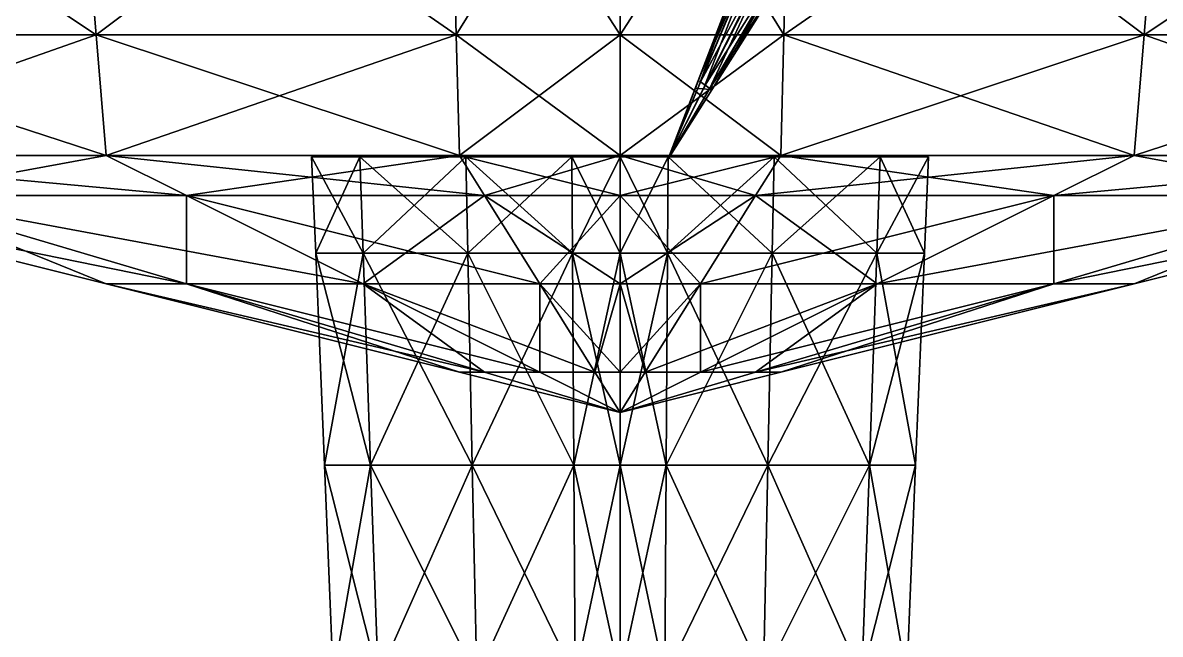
# Model space of a CAD drawing. Header units: metres. Extents: x -1.99 to 2.18, y -3.57 to 1.69.
# Drawn here: x -0.872 to 0.788, y -0.324 to 0.569 of the extents above; entities that cross this region are included whole.
import ezdxf

# ---------------------------------------------------------------- set-up
doc = ezdxf.new("R2010")
doc.units = ezdxf.units.M

msp = doc.modelspace()

# ---------------------------------------------------------------- linework, layer by layer
at = {"layer": 'Cube'}
for points in [[(-0.4441, 0.2322, 0), (-0.45, 0.3728, 0), (-0.3797, 0.3728, 0.0469)], [(-0.3747, 0.2322, -0.045), (-0.45, 0.3728, 0), (-0.4441, 0.2322, 0)], [(-0.3747, 0.2322, -0.045), (-0.3797, 0.3728, -0.0469), (-0.45, 0.3728, 0)], [(-0.3797, 0.3728, -0.0469), (-0.3797, 0.3728, 0.0469), (-0.45, 0.3728, 0)], [(-0.4441, 0.2322, 0), (-0.3797, 0.3728, 0.0469), (-0.3747, 0.2322, 0.045)], [(-0.3747, 0.2322, 0.045), (-0.3797, 0.3728, 0.0469), (-0.225, 0.3728, 0.15)], [(-0.2221, 0.2322, -0.1441), (-0.3797, 0.3728, -0.0469), (-0.3747, 0.2322, -0.045)], [(-0.2221, 0.2322, -0.1441), (-0.225, 0.3728, -0.15), (-0.3797, 0.3728, -0.0469)], [(-0.225, 0.3728, 0.15), (-0.3797, 0.3728, -0.0469), (-0.225, 0.3728, -0.15)], [(-0.225, 0.3728, 0.15), (-0.3797, 0.3728, 0.0469), (-0.3797, 0.3728, -0.0469)], [(-0.3747, 0.2322, 0.045), (-0.225, 0.3728, 0.15), (-0.2221, 0.2322, 0.1441)], [(-0.2221, 0.2322, 0.1441), (-0.225, 0.3728, 0.15), (-0.0703, 0.3728, 0.2531)], [(-0.0694, 0.2322, -0.2432), (-0.225, 0.3728, -0.15), (-0.2221, 0.2322, -0.1441)], [(-0.0694, 0.2322, -0.2432), (-0.0703, 0.3728, -0.2531), (-0.225, 0.3728, -0.15)], [(-0.0703, 0.3728, 0.2531), (-0.225, 0.3728, -0.15), (-0.0703, 0.3728, -0.2531)], [(-0.225, 0.3728, -0.15), (-0.0703, 0.3728, 0.2531), (-0.225, 0.3728, 0.15)], [(-0.2221, 0.2322, 0.1441), (-0.0703, 0.3728, 0.2531), (-0.0694, 0.2322, 0.2432)], [(-0.0694, 0.2322, 0.2432), (-0.0703, 0.3728, 0.2531), (0, 0.3728, 0.3)], [(0, 0.2322, -0.2883), (-0.0703, 0.3728, -0.2531), (-0.0694, 0.2322, -0.2432)], [(0, 0.2322, -0.2883), (0, 0.3728, -0.3), (-0.0703, 0.3728, -0.2531)], [(0.0703, 0.3728, -0.2531), (-0.0703, 0.3728, 0.2531), (-0.0703, 0.3728, -0.2531)], [(0.0703, 0.3728, -0.2531), (-0.0703, 0.3728, -0.2531), (0, 0.3728, -0.3)], [(0.0703, 0.3728, 0.2531), (0, 0.3728, 0.3), (-0.0703, 0.3728, 0.2531)], [(0.0703, 0.3728, -0.2531), (0.0703, 0.3728, 0.2531), (-0.0703, 0.3728, 0.2531)], [(-0.0694, 0.2322, 0.2432), (0, 0.3728, 0.3), (0, 0.2322, 0.2883)], [(0.0694, 0.2322, -0.2432), (0, 0.3728, -0.3), (0, 0.2322, -0.2883)], [(0.0694, 0.2322, -0.2432), (0.0703, 0.3728, -0.2531), (0, 0.3728, -0.3)], [(0, 0.2322, 0.2883), (0.0703, 0.3728, 0.2531), (0.0694, 0.2322, 0.2432)], [(0, 0.2322, 0.2883), (0, 0.3728, 0.3), (0.0703, 0.3728, 0.2531)], [(0.2221, 0.2322, -0.1441), (0.0703, 0.3728, -0.2531), (0.0694, 0.2322, -0.2432)], [(0.0694, 0.2322, 0.2432), (0.225, 0.3728, 0.15), (0.2221, 0.2322, 0.1441)], [(0.0694, 0.2322, 0.2432), (0.0703, 0.3728, 0.2531), (0.225, 0.3728, 0.15)], [(0.2221, 0.2322, -0.1441), (0.225, 0.3728, -0.15), (0.0703, 0.3728, -0.2531)], [(0.225, 0.3728, 0.15), (0.0703, 0.3728, -0.2531), (0.225, 0.3728, -0.15)], [(0.225, 0.3728, 0.15), (0.0703, 0.3728, 0.2531), (0.0703, 0.3728, -0.2531)], [(0.3747, 0.2322, -0.045), (0.225, 0.3728, -0.15), (0.2221, 0.2322, -0.1441)], [(0.2221, 0.2322, 0.1441), (0.3797, 0.3728, 0.0469), (0.3747, 0.2322, 0.045)], [(0.2221, 0.2322, 0.1441), (0.225, 0.3728, 0.15), (0.3797, 0.3728, 0.0469)], [(0.3747, 0.2322, -0.045), (0.3797, 0.3728, -0.0469), (0.225, 0.3728, -0.15)], [(0.3797, 0.3728, 0.0469), (0.225, 0.3728, -0.15), (0.3797, 0.3728, -0.0469)], [(0.225, 0.3728, -0.15), (0.3797, 0.3728, 0.0469), (0.225, 0.3728, 0.15)], [(0.4441, 0.2322, 0), (0.3797, 0.3728, -0.0469), (0.3747, 0.2322, -0.045)], [(0.3747, 0.2322, 0.045), (0.45, 0.3728, 0), (0.4441, 0.2322, 0)], [(0.3747, 0.2322, 0.045), (0.3797, 0.3728, 0.0469), (0.45, 0.3728, 0)], [(0.4441, 0.2322, 0), (0.45, 0.3728, 0), (0.3797, 0.3728, -0.0469)], [(0.3797, 0.3728, 0.0469), (0.3797, 0.3728, -0.0469), (0.45, 0.3728, 0)], [(-0.4313, -0.0772, 0), (-0.4441, 0.2322, 0), (-0.3747, 0.2322, 0.045)], [(-0.3639, -0.0772, -0.041), (-0.4441, 0.2322, 0), (-0.4313, -0.0772, 0)], [(-0.3639, -0.0772, -0.041), (-0.3747, 0.2322, -0.045), (-0.4441, 0.2322, 0)], [(-0.4313, -0.0772, 0), (-0.3747, 0.2322, 0.045), (-0.3639, -0.0772, 0.041)], [(-0.3639, -0.0772, 0.041), (-0.3747, 0.2322, 0.045), (-0.2221, 0.2322, 0.1441)], [(-0.2156, -0.0772, -0.1313), (-0.3747, 0.2322, -0.045), (-0.3639, -0.0772, -0.041)], [(-0.2156, -0.0772, -0.1313), (-0.2221, 0.2322, -0.1441), (-0.3747, 0.2322, -0.045)], [(-0.3639, -0.0772, 0.041), (-0.2221, 0.2322, 0.1441), (-0.2156, -0.0772, 0.1312)], [(-0.2156, -0.0772, 0.1312), (-0.2221, 0.2322, 0.1441), (-0.0694, 0.2322, 0.2432)], [(-0.0674, -0.0772, -0.2215), (-0.2221, 0.2322, -0.1441), (-0.2156, -0.0772, -0.1313)], [(-0.0674, -0.0772, -0.2215), (-0.0694, 0.2322, -0.2432), (-0.2221, 0.2322, -0.1441)], [(-0.2156, -0.0772, 0.1312), (-0.0694, 0.2322, 0.2432), (-0.0674, -0.0772, 0.2215)], [(-0.0674, -0.0772, 0.2215), (-0.0694, 0.2322, 0.2432), (0, 0.2322, 0.2883)], [(0, -0.0772, -0.2625), (-0.0694, 0.2322, -0.2432), (-0.0674, -0.0772, -0.2215)], [(0, -0.0772, -0.2625), (0, 0.2322, -0.2883), (-0.0694, 0.2322, -0.2432)], [(-0.0674, -0.0772, 0.2215), (0, 0.2322, 0.2883), (0, -0.0772, 0.2625)], [(0.0674, -0.0772, -0.2215), (0, 0.2322, -0.2883), (0, -0.0772, -0.2625)], [(0.0674, -0.0772, -0.2215), (0.0694, 0.2322, -0.2432), (0, 0.2322, -0.2883)], [(0, -0.0772, 0.2625), (0.0694, 0.2322, 0.2432), (0.0674, -0.0772, 0.2215)], [(0, -0.0772, 0.2625), (0, 0.2322, 0.2883), (0.0694, 0.2322, 0.2432)], [(0.2156, -0.0772, -0.1313), (0.0694, 0.2322, -0.2432), (0.0674, -0.0772, -0.2215)], [(0.0674, -0.0772, 0.2215), (0.2221, 0.2322, 0.1441), (0.2156, -0.0772, 0.1312)], [(0.0674, -0.0772, 0.2215), (0.0694, 0.2322, 0.2432), (0.2221, 0.2322, 0.1441)], [(0.2156, -0.0772, -0.1313), (0.2221, 0.2322, -0.1441), (0.0694, 0.2322, -0.2432)], [(0.3639, -0.0772, -0.041), (0.2221, 0.2322, -0.1441), (0.2156, -0.0772, -0.1313)], [(0.2156, -0.0772, 0.1312), (0.3747, 0.2322, 0.045), (0.3639, -0.0772, 0.041)], [(0.2156, -0.0772, 0.1312), (0.2221, 0.2322, 0.1441), (0.3747, 0.2322, 0.045)], [(0.3639, -0.0772, -0.041), (0.3747, 0.2322, -0.045), (0.2221, 0.2322, -0.1441)], [(0.4312, -0.0772, 0), (0.3747, 0.2322, -0.045), (0.3639, -0.0772, -0.041)], [(0.3639, -0.0772, 0.041), (0.4441, 0.2322, 0), (0.4312, -0.0772, 0)], [(0.3639, -0.0772, 0.041), (0.3747, 0.2322, 0.045), (0.4441, 0.2322, 0)], [(0.4312, -0.0772, 0), (0.4441, 0.2322, 0), (0.3747, 0.2322, -0.045)], [(-0.4184, -0.3865, 0), (-0.4313, -0.0772, 0), (-0.3639, -0.0772, 0.041)], [(-0.353, -0.3865, -0.037), (-0.4313, -0.0772, 0), (-0.4184, -0.3865, 0)], [(-0.353, -0.3865, -0.037), (-0.3639, -0.0772, -0.041), (-0.4313, -0.0772, 0)], [(-0.4184, -0.3865, 0), (-0.3639, -0.0772, 0.041), (-0.353, -0.3865, 0.037)], [(-0.353, -0.3865, 0.037), (-0.3639, -0.0772, 0.041), (-0.2156, -0.0772, 0.1312)], [(-0.2092, -0.3865, -0.1184), (-0.3639, -0.0772, -0.041), (-0.353, -0.3865, -0.037)], [(-0.2092, -0.3865, -0.1184), (-0.2156, -0.0772, -0.1313), (-0.3639, -0.0772, -0.041)], [(-0.353, -0.3865, 0.037), (-0.2156, -0.0772, 0.1312), (-0.2092, -0.3865, 0.1184)], [(-0.2092, -0.3865, 0.1184), (-0.2156, -0.0772, 0.1312), (-0.0674, -0.0772, 0.2215)], [(-0.0654, -0.3865, -0.1997), (-0.2156, -0.0772, -0.1313), (-0.2092, -0.3865, -0.1184)], [(-0.0654, -0.3865, -0.1997), (-0.0674, -0.0772, -0.2215), (-0.2156, -0.0772, -0.1313)], [(-0.2092, -0.3865, 0.1184), (-0.0674, -0.0772, 0.2215), (-0.0654, -0.3865, 0.1997)], [(-0.0654, -0.3865, 0.1997), (-0.0674, -0.0772, 0.2215), (0, -0.0772, 0.2625)], [(0, -0.3865, -0.2367), (-0.0674, -0.0772, -0.2215), (-0.0654, -0.3865, -0.1997)], [(0, -0.3865, -0.2367), (0, -0.0772, -0.2625), (-0.0674, -0.0772, -0.2215)], [(-0.0654, -0.3865, 0.1997), (0, -0.0772, 0.2625), (0, -0.3865, 0.2367)], [(0.0654, -0.3865, -0.1997), (0, -0.0772, -0.2625), (0, -0.3865, -0.2367)], [(0.0654, -0.3865, -0.1997), (0.0674, -0.0772, -0.2215), (0, -0.0772, -0.2625)], [(0, -0.3865, 0.2367), (0.0674, -0.0772, 0.2215), (0.0654, -0.3865, 0.1997)], [(0, -0.3865, 0.2367), (0, -0.0772, 0.2625), (0.0674, -0.0772, 0.2215)], [(0.2092, -0.3865, -0.1184), (0.0674, -0.0772, -0.2215), (0.0654, -0.3865, -0.1997)], [(0.0654, -0.3865, 0.1997), (0.2156, -0.0772, 0.1312), (0.2092, -0.3865, 0.1184)], [(0.0654, -0.3865, 0.1997), (0.0674, -0.0772, 0.2215), (0.2156, -0.0772, 0.1312)], [(0.2092, -0.3865, -0.1184), (0.2156, -0.0772, -0.1313), (0.0674, -0.0772, -0.2215)], [(0.353, -0.3865, -0.037), (0.2156, -0.0772, -0.1313), (0.2092, -0.3865, -0.1184)], [(0.2092, -0.3865, 0.1184), (0.3639, -0.0772, 0.041), (0.353, -0.3865, 0.037)], [(0.2092, -0.3865, 0.1184), (0.2156, -0.0772, 0.1312), (0.3639, -0.0772, 0.041)], [(0.353, -0.3865, -0.037), (0.3639, -0.0772, -0.041), (0.2156, -0.0772, -0.1313)], [(0.4184, -0.3865, 0), (0.3639, -0.0772, -0.041), (0.353, -0.3865, -0.037)], [(0.353, -0.3865, 0.037), (0.4312, -0.0772, 0), (0.4184, -0.3865, 0)], [(0.353, -0.3865, 0.037), (0.3639, -0.0772, 0.041), (0.4312, -0.0772, 0)], [(0.4184, -0.3865, 0), (0.4312, -0.0772, 0), (0.3639, -0.0772, -0.041)]]:
    msp.add_3dface(points, dxfattribs=at)
at = {"layer": 'Pyramid'}
for points in [[(-1.2903, 0.5508, 0.0478), (-1.3447, 0.9375, 0.0498), (-0.7969, 0.9375, 0.1594)], [(-0.7646, 0.5508, -0.1529), (-1.3447, 0.9375, -0.0498), (-1.2903, 0.5508, -0.0478)], [(-0.7646, 0.5508, -0.1529), (-0.7969, 0.9375, -0.1594), (-1.3447, 0.9375, -0.0498)], [(-1.2903, 0.5508, 0.0478), (-0.7969, 0.9375, 0.1594), (-0.7646, 0.5508, 0.1529)], [(-0.7646, 0.5508, 0.1529), (-0.7969, 0.9375, 0.1594), (-0.249, 0.9375, 0.2689)], [(-0.239, 0.5508, -0.2581), (-0.7969, 0.9375, -0.1594), (-0.7646, 0.5508, -0.1529)], [(-0.239, 0.5508, -0.2581), (-0.249, 0.9375, -0.2689), (-0.7969, 0.9375, -0.1594)], [(-0.7646, 0.5508, 0.1529), (-0.249, 0.9375, 0.2689), (-0.239, 0.5508, 0.2581)], [(-0.239, 0.5508, 0.2581), (-0.249, 0.9375, 0.2689), (0, 0.9375, 0.3188)], [(0, 0.5508, -0.3059), (-0.249, 0.9375, -0.2689), (-0.239, 0.5508, -0.2581)], [(0, 0.5508, -0.3059), (0, 0.9375, -0.3187), (-0.249, 0.9375, -0.2689)], [(-0.239, 0.5508, 0.2581), (0, 0.9375, 0.3188), (0, 0.5508, 0.3059)], [(0.239, 0.5508, -0.2581), (0, 0.9375, -0.3187), (0, 0.5508, -0.3059)], [(0.239, 0.5508, -0.2581), (0.249, 0.9375, -0.2689), (0, 0.9375, -0.3187)], [(0, 0.5508, 0.3059), (0.249, 0.9375, 0.2689), (0.239, 0.5508, 0.2581)], [(0, 0.5508, 0.3059), (0, 0.9375, 0.3188), (0.249, 0.9375, 0.2689)], [(0.7646, 0.5508, -0.1529), (0.249, 0.9375, -0.2689), (0.239, 0.5508, -0.2581)], [(0.239, 0.5508, 0.2581), (0.7969, 0.9375, 0.1594), (0.7646, 0.5508, 0.1529)], [(0.239, 0.5508, 0.2581), (0.249, 0.9375, 0.2689), (0.7969, 0.9375, 0.1594)], [(0.7646, 0.5508, -0.1529), (0.7969, 0.9375, -0.1594), (0.249, 0.9375, -0.2689)], [(1.2903, 0.5508, -0.0478), (0.7969, 0.9375, -0.1594), (0.7646, 0.5508, -0.1529)], [(0.7646, 0.5508, 0.1529), (1.3447, 0.9375, 0.0498), (1.2903, 0.5508, 0.0478)], [(0.7646, 0.5508, 0.1529), (0.7969, 0.9375, 0.1594), (1.3447, 0.9375, 0.0498)], [(-1.2656, 0.375, 0.0469), (-1.2903, 0.5508, 0.0478), (-0.7646, 0.5508, 0.1529)], [(-0.75, 0.375, -0.15), (-1.2903, 0.5508, -0.0478), (-1.2656, 0.375, -0.0469)], [(-0.75, 0.375, -0.15), (-0.7646, 0.5508, -0.1529), (-1.2903, 0.5508, -0.0478)], [(-1.2656, 0.375, 0.0469), (-0.7646, 0.5508, 0.1529), (-0.75, 0.375, 0.15)], [(-0.75, 0.375, 0.15), (-0.7646, 0.5508, 0.1529), (-0.239, 0.5508, 0.2581)], [(-0.2344, 0.375, -0.2531), (-0.7646, 0.5508, -0.1529), (-0.75, 0.375, -0.15)], [(-0.2344, 0.375, -0.2531), (-0.239, 0.5508, -0.2581), (-0.7646, 0.5508, -0.1529)], [(-0.75, 0.375, 0.15), (-0.239, 0.5508, 0.2581), (-0.2344, 0.375, 0.2531)], [(-0.2344, 0.375, 0.2531), (-0.239, 0.5508, 0.2581), (0, 0.5508, 0.3059)], [(0, 0.375, -0.3), (-0.239, 0.5508, -0.2581), (-0.2344, 0.375, -0.2531)], [(0, 0.375, -0.3), (0, 0.5508, -0.3059), (-0.239, 0.5508, -0.2581)], [(-0.2344, 0.375, 0.2531), (0, 0.5508, 0.3059), (0, 0.375, 0.3)], [(0.2344, 0.375, -0.2531), (0, 0.5508, -0.3059), (0, 0.375, -0.3)], [(0.2344, 0.375, -0.2531), (0.239, 0.5508, -0.2581), (0, 0.5508, -0.3059)], [(0, 0.375, 0.3), (0.239, 0.5508, 0.2581), (0.2344, 0.375, 0.2531)], [(0, 0.375, 0.3), (0, 0.5508, 0.3059), (0.239, 0.5508, 0.2581)], [(0.75, 0.375, -0.15), (0.239, 0.5508, -0.2581), (0.2344, 0.375, -0.2531)], [(0.2344, 0.375, 0.2531), (0.7646, 0.5508, 0.1529), (0.75, 0.375, 0.15)], [(0.2344, 0.375, 0.2531), (0.239, 0.5508, 0.2581), (0.7646, 0.5508, 0.1529)], [(0.75, 0.375, -0.15), (0.7646, 0.5508, -0.1529), (0.239, 0.5508, -0.2581)], [(1.2656, 0.375, -0.0469), (0.7646, 0.5508, -0.1529), (0.75, 0.375, -0.15)], [(0.75, 0.375, 0.15), (1.2903, 0.5508, 0.0478), (1.2656, 0.375, 0.0469)], [(0.75, 0.375, 0.15), (0.7646, 0.5508, 0.1529), (1.2903, 0.5508, 0.0478)], [(1.2656, 0.375, -0.0469), (1.2903, 0.5508, -0.0478), (0.7646, 0.5508, -0.1529)], [(-1.0679, 0.3164, 0.0396), (-1.2656, 0.375, 0.0469), (-0.75, 0.375, 0.15)], [(-0.6328, 0.3164, -0.1266), (-1.2656, 0.375, -0.0469), (-1.0679, 0.3164, -0.0396)], [(-0.6328, 0.3164, -0.1266), (-0.75, 0.375, -0.15), (-1.2656, 0.375, -0.0469)], [(-1.0679, 0.3164, 0.0396), (-0.75, 0.375, 0.15), (-0.6328, 0.3164, 0.1266)], [(-0.6328, 0.3164, 0.1266), (-0.75, 0.375, 0.15), (-0.2344, 0.375, 0.2531)], [(-0.1978, 0.3164, -0.2136), (-0.75, 0.375, -0.15), (-0.6328, 0.3164, -0.1266)], [(-0.1978, 0.3164, -0.2136), (-0.2344, 0.375, -0.2531), (-0.75, 0.375, -0.15)], [(-0.6328, 0.3164, 0.1266), (-0.2344, 0.375, 0.2531), (-0.1978, 0.3164, 0.2136)], [(-0.1978, 0.3164, 0.2136), (-0.2344, 0.375, 0.2531), (0, 0.375, 0.3)], [(0, 0.3164, -0.2531), (-0.2344, 0.375, -0.2531), (-0.1978, 0.3164, -0.2136)], [(0, 0.3164, -0.2531), (0, 0.375, -0.3), (-0.2344, 0.375, -0.2531)], [(-0.1978, 0.3164, 0.2136), (0, 0.375, 0.3), (0, 0.3164, 0.2531)], [(0.1978, 0.3164, -0.2136), (0, 0.375, -0.3), (0, 0.3164, -0.2531)], [(0.1978, 0.3164, -0.2136), (0.2344, 0.375, -0.2531), (0, 0.375, -0.3)], [(0, 0.3164, 0.2531), (0.2344, 0.375, 0.2531), (0.1978, 0.3164, 0.2136)], [(0, 0.3164, 0.2531), (0, 0.375, 0.3), (0.2344, 0.375, 0.2531)], [(0.6328, 0.3164, -0.1266), (0.2344, 0.375, -0.2531), (0.1978, 0.3164, -0.2136)], [(0.1978, 0.3164, 0.2136), (0.75, 0.375, 0.15), (0.6328, 0.3164, 0.1266)], [(0.1978, 0.3164, 0.2136), (0.2344, 0.375, 0.2531), (0.75, 0.375, 0.15)], [(0.6328, 0.3164, -0.1266), (0.75, 0.375, -0.15), (0.2344, 0.375, -0.2531)], [(1.0679, 0.3164, -0.0396), (0.75, 0.375, -0.15), (0.6328, 0.3164, -0.1266)], [(0.6328, 0.3164, 0.1266), (1.2656, 0.375, 0.0469), (1.0679, 0.3164, 0.0396)], [(0.6328, 0.3164, 0.1266), (0.75, 0.375, 0.15), (1.2656, 0.375, 0.0469)], [(1.0679, 0.3164, -0.0396), (1.2656, 0.375, -0.0469), (0.75, 0.375, -0.15)], [(-0.75, 0.1875, 0), (-1.2656, 0.3164, 0), (-1.0679, 0.3164, 0.0396)], [(-0.6328, 0.1875, -0.0234), (-1.2656, 0.3164, 0), (-0.75, 0.1875, 0)], [(-0.6328, 0.1875, -0.0234), (-1.0679, 0.3164, -0.0396), (-1.2656, 0.3164, 0)], [(-0.6328, 0.1875, 0.0234), (-1.0679, 0.3164, 0.0396), (-0.6328, 0.3164, 0.1266)], [(-0.75, 0.1875, 0), (-1.0679, 0.3164, 0.0396), (-0.6328, 0.1875, 0.0234)], [(-0.375, 0.1875, -0.075), (-1.0679, 0.3164, -0.0396), (-0.6328, 0.1875, -0.0234)], [(-0.375, 0.1875, -0.075), (-0.6328, 0.3164, -0.1266), (-1.0679, 0.3164, -0.0396)], [(-0.375, 0.1875, 0.075), (-0.6328, 0.3164, 0.1266), (-0.1978, 0.3164, 0.2136)], [(-0.6328, 0.1875, 0.0234), (-0.6328, 0.3164, 0.1266), (-0.375, 0.1875, 0.075)], [(-0.1172, 0.1875, -0.1266), (-0.6328, 0.3164, -0.1266), (-0.375, 0.1875, -0.075)], [(-0.1172, 0.1875, -0.1266), (-0.1978, 0.3164, -0.2136), (-0.6328, 0.3164, -0.1266)], [(-0.375, 0.1875, 0.075), (-0.1978, 0.3164, 0.2136), (-0.1172, 0.1875, 0.1266)], [(-0.1172, 0.1875, 0.1266), (-0.1978, 0.3164, 0.2136), (0, 0.3164, 0.2531)], [(0, 0.1875, -0.15), (-0.1978, 0.3164, -0.2136), (-0.1172, 0.1875, -0.1266)], [(0, 0.1875, -0.15), (0, 0.3164, -0.2531), (-0.1978, 0.3164, -0.2136)], [(-0.1172, 0.1875, 0.1266), (0, 0.3164, 0.2531), (0, 0.1875, 0.15)], [(0.1172, 0.1875, -0.1266), (0, 0.3164, -0.2531), (0, 0.1875, -0.15)], [(0.1172, 0.1875, -0.1266), (0.1978, 0.3164, -0.2136), (0, 0.3164, -0.2531)], [(0, 0.1875, 0.15), (0.1978, 0.3164, 0.2136), (0.1172, 0.1875, 0.1266)], [(0, 0.1875, 0.15), (0, 0.3164, 0.2531), (0.1978, 0.3164, 0.2136)], [(0.375, 0.1875, -0.075), (0.1978, 0.3164, -0.2136), (0.1172, 0.1875, -0.1266)], [(0.1172, 0.1875, 0.1266), (0.6328, 0.3164, 0.1266), (0.375, 0.1875, 0.075)], [(0.1172, 0.1875, 0.1266), (0.1978, 0.3164, 0.2136), (0.6328, 0.3164, 0.1266)], [(0.375, 0.1875, -0.075), (0.6328, 0.3164, -0.1266), (0.1978, 0.3164, -0.2136)], [(0.6328, 0.1875, -0.0234), (0.6328, 0.3164, -0.1266), (0.375, 0.1875, -0.075)], [(0.375, 0.1875, 0.075), (1.0679, 0.3164, 0.0396), (0.6328, 0.1875, 0.0234)], [(0.375, 0.1875, 0.075), (0.6328, 0.3164, 0.1266), (1.0679, 0.3164, 0.0396)], [(0.6328, 0.1875, -0.0234), (1.0679, 0.3164, -0.0396), (0.6328, 0.3164, -0.1266)], [(0.75, 0.1875, 0), (1.0679, 0.3164, -0.0396), (0.6328, 0.1875, -0.0234)], [(0.6328, 0.1875, 0.0234), (1.2656, 0.3164, 0), (0.75, 0.1875, 0)], [(0.6328, 0.1875, 0.0234), (1.0679, 0.3164, 0.0396), (1.2656, 0.3164, 0)], [(0.75, 0.1875, 0), (1.2656, 0.3164, 0), (1.0679, 0.3164, -0.0396)], [(-0.2344, 0.0586), (-0.75, 0.1875, 0), (-0.6328, 0.1875, 0.0234)], [(-0.1978, 0.0586, -0.0073), (-0.75, 0.1875, 0), (-0.2344, 0.0586, 0)], [(-0.1978, 0.0586, -0.0073), (-0.6328, 0.1875, -0.0234), (-0.75, 0.1875, 0)], [(-0.1978, 0.0586, 0.0073), (-0.6328, 0.1875, 0.0234), (-0.375, 0.1875, 0.075)], [(-0.2344, 0.0586), (-0.6328, 0.1875, 0.0234), (-0.1978, 0.0586, 0.0073)], [(-0.1172, 0.0586, -0.0234), (-0.6328, 0.1875, -0.0234), (-0.1978, 0.0586, -0.0073)], [(-0.1172, 0.0586, -0.0234), (-0.375, 0.1875, -0.075), (-0.6328, 0.1875, -0.0234)], [(-0.1172, 0.0586, 0.0234), (-0.375, 0.1875, 0.075), (-0.1172, 0.1875, 0.1266)], [(-0.1978, 0.0586, 0.0073), (-0.375, 0.1875, 0.075), (-0.1172, 0.0586, 0.0234)], [(-0.0366, 0.0586, -0.0396), (-0.375, 0.1875, -0.075), (-0.1172, 0.0586, -0.0234)], [(-0.0366, 0.0586, -0.0396), (-0.1172, 0.1875, -0.1266), (-0.375, 0.1875, -0.075)], [(-0.0366, 0.0586, 0.0396), (-0.1172, 0.1875, 0.1266), (0, 0.1875, 0.15)], [(-0.1172, 0.0586, 0.0234), (-0.1172, 0.1875, 0.1266), (-0.0366, 0.0586, 0.0396)], [(0, 0.0586, -0.0469), (-0.1172, 0.1875, -0.1266), (-0.0366, 0.0586, -0.0396)], [(0, 0.0586, -0.0469), (0, 0.1875, -0.15), (-0.1172, 0.1875, -0.1266)], [(-0.0366, 0.0586, 0.0396), (0, 0.1875, 0.15), (0, 0.0586, 0.0469)], [(0.0366, 0.0586, -0.0396), (0, 0.1875, -0.15), (0, 0.0586, -0.0469)], [(0.0366, 0.0586, -0.0396), (0.1172, 0.1875, -0.1266), (0, 0.1875, -0.15)], [(0, 0.0586, 0.0469), (0.1172, 0.1875, 0.1266), (0.0366, 0.0586, 0.0396)], [(0, 0.0586, 0.0469), (0, 0.1875, 0.15), (0.1172, 0.1875, 0.1266)], [(0.1172, 0.0586, -0.0234), (0.1172, 0.1875, -0.1266), (0.0366, 0.0586, -0.0396)], [(0.0366, 0.0586, 0.0396), (0.375, 0.1875, 0.075), (0.1172, 0.0586, 0.0234)], [(0.0366, 0.0586, 0.0396), (0.1172, 0.1875, 0.1266), (0.375, 0.1875, 0.075)], [(0.1172, 0.0586, -0.0234), (0.375, 0.1875, -0.075), (0.1172, 0.1875, -0.1266)], [(0.1978, 0.0586, -0.0073), (0.375, 0.1875, -0.075), (0.1172, 0.0586, -0.0234)], [(0.1172, 0.0586, 0.0234), (0.6328, 0.1875, 0.0234), (0.1978, 0.0586, 0.0073)], [(0.1172, 0.0586, 0.0234), (0.375, 0.1875, 0.075), (0.6328, 0.1875, 0.0234)], [(0.1978, 0.0586, -0.0073), (0.6328, 0.1875, -0.0234), (0.375, 0.1875, -0.075)], [(0.2344, 0.0586, 0), (0.6328, 0.1875, -0.0234), (0.1978, 0.0586, -0.0073)], [(0.1978, 0.0586, 0.0073), (0.75, 0.1875, 0), (0.2344, 0.0586, 0)], [(0.1978, 0.0586, 0.0073), (0.6328, 0.1875, 0.0234), (0.75, 0.1875, 0)], [(0.2344, 0.0586, 0), (0.75, 0.1875, 0), (0.6328, 0.1875, -0.0234)], [(0, 0), (-0.2344, 0.0586), (-0.1978, 0.0586, 0.0073)], [(0, 0, 0), (-0.2344, 0.0586, 0), (0, 0)], [(0, 0, 0), (-0.1978, 0.0586, -0.0073), (-0.2344, 0.0586, 0)], [(0, 0, 0), (-0.1978, 0.0586, 0.0073), (-0.1172, 0.0586, 0.0234)], [(0, 0), (-0.1978, 0.0586, 0.0073), (0, 0, 0)], [(0, 0, 0), (-0.1978, 0.0586, -0.0073), (0, 0, 0)], [(0, 0, 0), (-0.1172, 0.0586, -0.0234), (-0.1978, 0.0586, -0.0073)], [(0, 0, 0), (-0.1172, 0.0586, 0.0234), (-0.0366, 0.0586, 0.0396)], [(0, 0, 0), (-0.1172, 0.0586, 0.0234), (0, 0, 0)], [(0, 0, 0), (-0.1172, 0.0586, -0.0234), (0, 0, 0)], [(0, 0, 0), (-0.0366, 0.0586, -0.0396), (-0.1172, 0.0586, -0.0234)], [(0, 0, 0), (-0.0366, 0.0586, 0.0396), (0, 0.0586, 0.0469)], [(0, 0, 0), (-0.0366, 0.0586, 0.0396), (0, 0, 0)], [(0, 0, 0), (-0.0366, 0.0586, -0.0396), (0, 0, 0)], [(0, 0, 0), (0, 0.0586, -0.0469), (-0.0366, 0.0586, -0.0396)], [(0, 0, 0), (0, 0.0586, -0.0469), (0, 0, 0)], [(0, 0, 0), (0.0366, 0.0586, -0.0396), (0, 0.0586, -0.0469)], [(0, 0, 0), (0.0366, 0.0586, -0.0396), (0, 0, 0)], [(0, 0, 0), (0.1172, 0.0586, -0.0234), (0.0366, 0.0586, -0.0396)], [(0, 0, 0), (0.1172, 0.0586, -0.0234), (0, 0, 0)], [(0, 0, 0), (0.1978, 0.0586, -0.0073), (0.1172, 0.0586, -0.0234)], [(0, 0), (0.1978, 0.0586, -0.0073), (0, 0, 0)], [(0, 0), (0.2344, 0.0586, 0), (0.1978, 0.0586, -0.0073)], [(0, 0, 0), (0.2344, 0.0586, 0), (0, 0)], [(0, 0, 0), (0.1978, 0.0586, 0.0073), (0.2344, 0.0586, 0)], [(0, 0, 0), (0.1978, 0.0586, 0.0073), (0, 0, 0)], [(0, 0, 0), (0.1172, 0.0586, 0.0234), (0.1978, 0.0586, 0.0073)], [(0, 0, 0), (0.1172, 0.0586, 0.0234), (0, 0, 0)], [(0, 0, 0), (0.0366, 0.0586, 0.0396), (0.1172, 0.0586, 0.0234)], [(0, 0, 0), (0.0366, 0.0586, 0.0396), (0, 0, 0)], [(0, 0, 0), (0, 0.0586, 0.0469), (0.0366, 0.0586, 0.0396)], [(0, 0, 0), (0, 0.0586, 0.0469), (0, 0, 0)]]:
    msp.add_3dface(points, dxfattribs=at)
at = {"layer": 'Pyramid 9'}
for points in [[(0.112, 0.4789, 0.6121), (0.2094, 0.7325, 0.5544), (0.1135, 0.4827, 0.6235)], [(0.112, 0.4789, 0.6121), (0.2046, 0.7201, 0.5181), (0.2094, 0.7325, 0.5544)], [(0.1135, 0.4827, 0.6235), (0.2115, 0.7381, 0.5709), (0.1142, 0.4845, 0.6287)], [(0.1135, 0.4827, 0.6235), (0.2094, 0.7325, 0.5544), (0.2115, 0.7381, 0.5709)], [(0.1142, 0.4845, 0.6287), (0.2115, 0.7381, 0.5709), (0.2214, 0.7311, 0.5627)], [(0.1142, 0.4845, 0.6287), (0.2214, 0.7311, 0.5627), (0.1172, 0.4823, 0.6261)], [(0.1172, 0.4823, 0.6261), (0.2214, 0.7311, 0.5627), (0.2431, 0.7157, 0.5445)], [(0.1105, 0.475, 0.6008), (0.2046, 0.7201, 0.5181), (0.112, 0.4789, 0.6121)], [(0.1105, 0.475, 0.6008), (0.1999, 0.7078, 0.4817), (0.2046, 0.7201, 0.5181)], [(0.1172, 0.4823, 0.6261), (0.2431, 0.7157, 0.5445), (0.124, 0.4775, 0.6204)], [(0.124, 0.4775, 0.6204), (0.2431, 0.7157, 0.5445), (0.2648, 0.7003, 0.5263)], [(0.1099, 0.4733, 0.5956), (0.1999, 0.7078, 0.4817), (0.1105, 0.475, 0.6008)], [(0.1099, 0.4733, 0.5956), (0.1977, 0.7022, 0.4652), (0.1999, 0.7078, 0.4817)], [(0.1136, 0.4728, 0.5982), (0.1977, 0.7022, 0.4652), (0.1099, 0.4733, 0.5956)], [(0.1136, 0.4728, 0.5982), (0.2097, 0.7008, 0.4735), (0.1977, 0.7022, 0.4652)], [(0.1219, 0.4719, 0.6039), (0.2097, 0.7008, 0.4735), (0.1136, 0.4728, 0.5982)], [(0.1219, 0.4719, 0.6039), (0.2362, 0.6977, 0.4917), (0.2097, 0.7008, 0.4735)], [(0.1301, 0.4709, 0.6096), (0.2362, 0.6977, 0.4917), (0.1219, 0.4719, 0.6039)], [(0.124, 0.4775, 0.6204), (0.2648, 0.7003, 0.5263), (0.1308, 0.4727, 0.6147)], [(0.1301, 0.4709, 0.6096), (0.2626, 0.6946, 0.5098), (0.2362, 0.6977, 0.4917)], [(0.1308, 0.4727, 0.6147), (0.2648, 0.7003, 0.5263), (0.2746, 0.6932, 0.5181)], [(0.1339, 0.4705, 0.6121), (0.2626, 0.6946, 0.5098), (0.1301, 0.4709, 0.6096)], [(0.1308, 0.4727, 0.6147), (0.2746, 0.6932, 0.5181), (0.1339, 0.4705, 0.6121)], [(0.1339, 0.4705, 0.6121), (0.2746, 0.6932, 0.5181), (0.2626, 0.6946, 0.5098)], [(0.0699, 0.3692, 0.6549), (0.1142, 0.4845, 0.6287), (0.0699, 0.3692, 0.6549)], [(0.0699, 0.3692, 0.6549), (0.1135, 0.4827, 0.6235), (0.1142, 0.4845, 0.6287)], [(0.0699, 0.3692, 0.6549), (0.1142, 0.4845, 0.6287), (0.1172, 0.4823, 0.6261)], [(0.0699, 0.3692, 0.6549), (0.1135, 0.4827, 0.6235), (0.0699, 0.3692, 0.6549)], [(0.0699, 0.3692, 0.6549), (0.112, 0.4789, 0.6121), (0.1135, 0.4827, 0.6235)], [(0.0699, 0.3692, 0.6549), (0.1172, 0.4823, 0.6261), (0.124, 0.4775, 0.6204)], [(0.0699, 0.3692, 0.6549), (0.1172, 0.4823, 0.6261), (0.0699, 0.3692, 0.6549)], [(0.0699, 0.3692, 0.6549), (0.112, 0.4789, 0.6121), (0.0699, 0.3692, 0.6549)], [(0.0699, 0.3692, 0.6549), (0.1105, 0.475, 0.6008), (0.112, 0.4789, 0.6121)], [(0.0699, 0.3692, 0.6549), (0.124, 0.4775, 0.6204), (0.1308, 0.4727, 0.6147)], [(0.0699, 0.3692, 0.6549), (0.124, 0.4775, 0.6204), (0.0699, 0.3692, 0.6549)], [(0.0699, 0.3692, 0.6549), (0.1105, 0.475, 0.6008), (0.0699, 0.3692, 0.6549)], [(0.0699, 0.3692, 0.6549), (0.1099, 0.4733, 0.5956), (0.1105, 0.475, 0.6008)], [(0.0699, 0.3692, 0.6549), (0.1099, 0.4733, 0.5956), (0.0699, 0.3692, 0.6549)], [(0.0699, 0.3692, 0.6549), (0.1136, 0.4728, 0.5982), (0.1099, 0.4733, 0.5956)], [(0.0699, 0.3692, 0.6549), (0.1136, 0.4728, 0.5982), (0.0699, 0.3692, 0.6549)], [(0.0699, 0.3692, 0.6549), (0.1219, 0.4719, 0.6039), (0.1136, 0.4728, 0.5982)], [(0.0699, 0.3692, 0.6549), (0.1308, 0.4727, 0.6147), (0.1339, 0.4705, 0.6121)], [(0.0699, 0.3692, 0.6549), (0.1308, 0.4727, 0.6147), (0.0699, 0.3692, 0.6549)], [(0.0699, 0.3692, 0.6549), (0.1219, 0.4719, 0.6039), (0.0699, 0.3692, 0.6549)], [(0.0699, 0.3692, 0.6549), (0.1301, 0.4709, 0.6096), (0.1219, 0.4719, 0.6039)], [(0.0699, 0.3692, 0.6549), (0.1301, 0.4709, 0.6096), (0.0699, 0.3692, 0.6549)], [(0.0699, 0.3692, 0.6549), (0.1339, 0.4705, 0.6121), (0.1301, 0.4709, 0.6096)], [(0.0699, 0.3692, 0.6549), (0.1339, 0.4705, 0.6121), (0.0699, 0.3692, 0.6549)]]:
    msp.add_3dface(points, dxfattribs=at)

doc.saveas('drawing.dxf')
